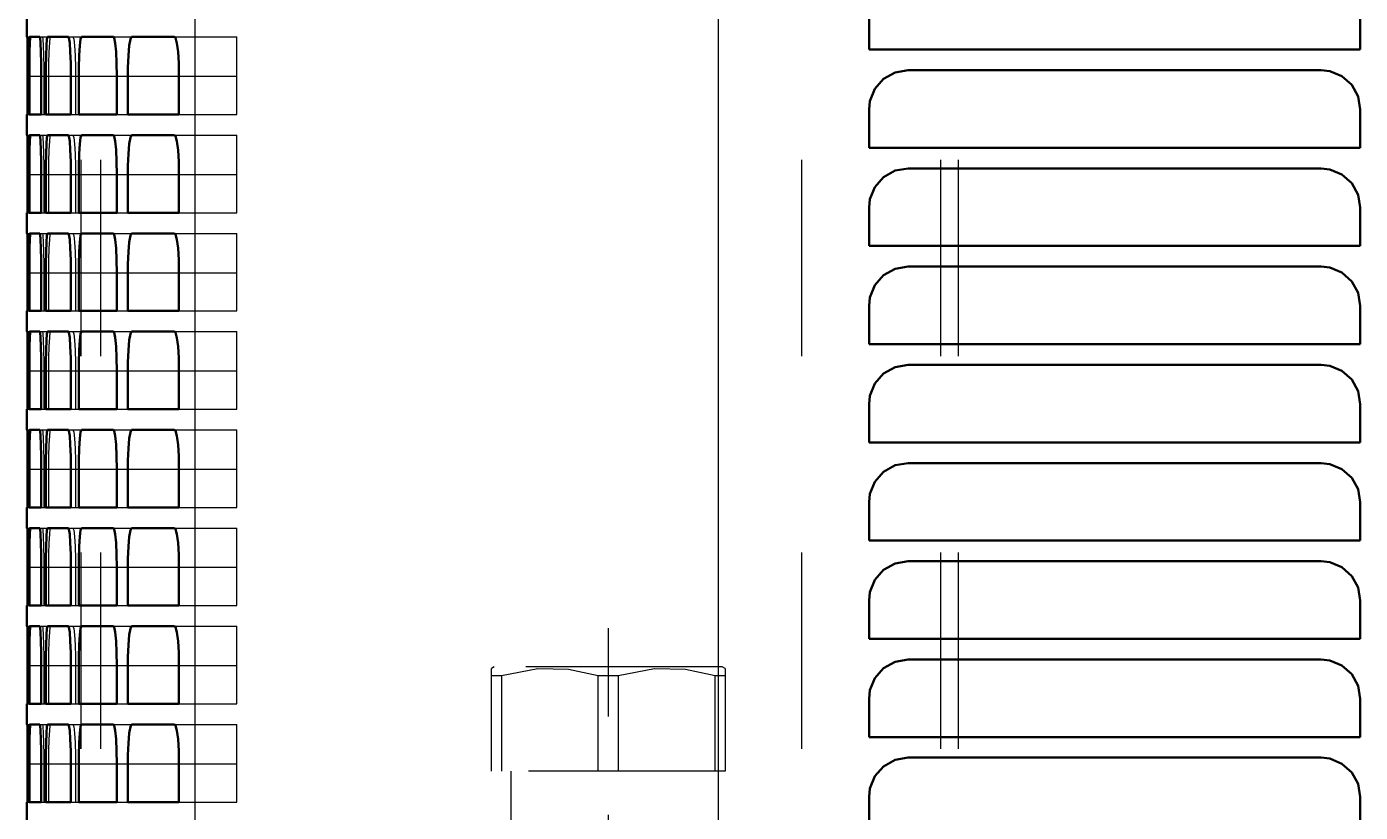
# Model space of a CAD drawing. Header units: inches. Extents: x -0.3 to 35.5, y 0 to 36.6.
# Drawn here: x -0.27 to 6.52, y 5.3 to 9.3 of the extents above; entities that cross this region are included whole.
import ezdxf

# ---------------------------------------------------------------- set-up
doc = ezdxf.new("R2010")
doc.units = ezdxf.units.IN
doc.header["$MEASUREMENT"] = 0
doc.linetypes.add('Center', pattern=[1.5, 0.45, -0.5, 0.05, -0.5])
doc.linetypes.add('Dashed', pattern=[2, 1, -1])
for name, color, linetype, lineweight in [('AM_0', 7, 'Continuous', 50), ('AM_4', 3, 'Continuous', 25), ('AM_7', 7, 'Center', 25), ('AM_9', 6, 'Dashed', 25)]:
    doc.layers.add(name, color=color, linetype=linetype, lineweight=lineweight)

msp = doc.modelspace()

# ---------------------------------------------------------------- linework, layer by layer
at = {"layer": 'AM_0'}
for p, q in [((4.016, 9.381), (4.016, 9.186)), ((6.516, 9.186), (6.516, 9.381)), ((-0.27, 9.355), (-0.27, 9.25)), ((-0.2669, 9.25), (-0.27, 9.25)), ((-0.2032, 9.25), (-0.255, 9.25)), ((-0.0573, 9.25), (-0.1644, 9.25)), ((0.171, 9.25), (0.0085, 9.25)), ((0.4823, 9.25), (0.2639, 9.25)), ((4.016, 9.186), (6.516, 9.186)), ((-0.2652, 8.855), (-0.2652, 9.05)), ((-0.258, 9.05), (-0.258, 8.855)), ((-0.1963, 8.855), (-0.1963, 9.05)), ((-0.1727, 9.05), (-0.1727, 8.855)), ((-0.0452, 8.855), (-0.0452, 9.05)), ((-0.0051, 9.05), (-0.0051, 8.855)), ((0.1884, 8.855), (0.1884, 9.05)), ((0.2451, 9.05), (0.2451, 8.855)), ((0.505, 8.855), (0.505, 9.05)), ((6.316, 9.081), (4.216, 9.081)), ((-0.27, 8.855), (-0.2652, 8.855)), ((-0.27, 8.855), (-0.27, 8.75)), ((-0.258, 8.855), (-0.1963, 8.855)), ((-0.1727, 8.855), (-0.0452, 8.855)), ((-0.0051, 8.855), (0.1884, 8.855)), ((0.2451, 8.855), (0.505, 8.855)), ((4.016, 8.881), (4.016, 8.686)), ((6.516, 8.686), (6.516, 8.881)), ((-0.2669, 8.75), (-0.27, 8.75)), ((-0.2032, 8.75), (-0.255, 8.75)), ((-0.0573, 8.75), (-0.1644, 8.75)), ((0.171, 8.75), (0.0085, 8.75)), ((0.4823, 8.75), (0.2639, 8.75)), ((4.016, 8.686), (6.516, 8.686)), ((6.316, 8.581), (4.216, 8.581)), ((-0.2652, 8.355), (-0.2652, 8.55)), ((-0.258, 8.55), (-0.258, 8.355)), ((-0.1963, 8.355), (-0.1963, 8.55)), ((-0.1727, 8.55), (-0.1727, 8.355)), ((-0.0452, 8.355), (-0.0452, 8.55)), ((-0.0051, 8.55), (-0.0051, 8.355)), ((0.1884, 8.355), (0.1884, 8.55)), ((0.2451, 8.55), (0.2451, 8.355)), ((0.505, 8.355), (0.505, 8.55)), ((-0.27, 8.355), (-0.2652, 8.355)), ((-0.27, 8.355), (-0.27, 8.25)), ((-0.258, 8.355), (-0.1963, 8.355)), ((-0.1727, 8.355), (-0.0452, 8.355)), ((-0.0051, 8.355), (0.1884, 8.355)), ((0.2451, 8.355), (0.505, 8.355)), ((4.016, 8.381), (4.016, 8.186)), ((6.516, 8.186), (6.516, 8.381)), ((-0.2669, 8.25), (-0.27, 8.25)), ((-0.2032, 8.25), (-0.255, 8.25)), ((-0.0573, 8.25), (-0.1644, 8.25)), ((0.171, 8.25), (0.0085, 8.25)), ((0.4823, 8.25), (0.2639, 8.25)), ((4.016, 8.186), (6.516, 8.186)), ((6.316, 8.081), (4.216, 8.081)), ((-0.2652, 7.855), (-0.2652, 8.05)), ((-0.258, 8.05), (-0.258, 7.855)), ((-0.1963, 7.855), (-0.1963, 8.05)), ((-0.1727, 8.05), (-0.1727, 7.855)), ((-0.0452, 7.855), (-0.0452, 8.05)), ((-0.0051, 8.05), (-0.0051, 7.855)), ((0.1884, 7.855), (0.1884, 8.05)), ((0.2451, 8.05), (0.2451, 7.855)), ((0.505, 7.855), (0.505, 8.05)), ((4.016, 7.881), (4.016, 7.686)), ((6.516, 7.686), (6.516, 7.881)), ((-0.27, 7.855), (-0.2652, 7.855)), ((-0.27, 7.855), (-0.27, 7.75)), ((-0.258, 7.855), (-0.1963, 7.855)), ((-0.1727, 7.855), (-0.0452, 7.855)), ((-0.0051, 7.855), (0.1884, 7.855)), ((0.2451, 7.855), (0.505, 7.855)), ((-0.2669, 7.75), (-0.27, 7.75)), ((-0.2032, 7.75), (-0.255, 7.75)), ((-0.0573, 7.75), (-0.1644, 7.75)), ((0.171, 7.75), (0.0085, 7.75)), ((0.4823, 7.75), (0.2639, 7.75)), ((4.016, 7.686), (6.516, 7.686)), ((-0.2652, 7.355), (-0.2652, 7.55)), ((-0.258, 7.55), (-0.258, 7.355)), ((-0.1963, 7.355), (-0.1963, 7.55)), ((-0.1727, 7.55), (-0.1727, 7.355)), ((-0.0452, 7.355), (-0.0452, 7.55)), ((-0.0051, 7.55), (-0.0051, 7.355)), ((0.1884, 7.355), (0.1884, 7.55)), ((0.2451, 7.55), (0.2451, 7.355)), ((0.505, 7.355), (0.505, 7.55)), ((6.316, 7.581), (4.216, 7.581)), ((-0.27, 7.355), (-0.2652, 7.355)), ((-0.27, 7.355), (-0.27, 7.25)), ((-0.258, 7.355), (-0.1963, 7.355)), ((-0.1727, 7.355), (-0.0452, 7.355)), ((-0.0051, 7.355), (0.1884, 7.355)), ((0.2451, 7.355), (0.505, 7.355)), ((4.016, 7.381), (4.016, 7.186)), ((6.516, 7.186), (6.516, 7.381)), ((-0.2669, 7.25), (-0.27, 7.25)), ((-0.2032, 7.25), (-0.255, 7.25)), ((-0.0573, 7.25), (-0.1644, 7.25)), ((0.171, 7.25), (0.0085, 7.25)), ((0.4823, 7.25), (0.2639, 7.25)), ((4.016, 7.186), (6.516, 7.186)), ((6.316, 7.081), (4.216, 7.081)), ((-0.2652, 6.855), (-0.2652, 7.05)), ((-0.258, 7.05), (-0.258, 6.855)), ((-0.1963, 6.855), (-0.1963, 7.05)), ((-0.1727, 7.05), (-0.1727, 6.855)), ((-0.0452, 6.855), (-0.0452, 7.05)), ((-0.0051, 7.05), (-0.0051, 6.855)), ((0.1884, 6.855), (0.1884, 7.05)), ((0.2451, 7.05), (0.2451, 6.855)), ((0.505, 6.855), (0.505, 7.05)), ((-0.27, 6.855), (-0.2652, 6.855)), ((-0.27, 6.855), (-0.27, 6.75)), ((-0.258, 6.855), (-0.1963, 6.855)), ((-0.1727, 6.855), (-0.0452, 6.855)), ((-0.0051, 6.855), (0.1884, 6.855)), ((0.2451, 6.855), (0.505, 6.855)), ((4.016, 6.881), (4.016, 6.686)), ((6.516, 6.686), (6.516, 6.881)), ((-0.2669, 6.75), (-0.27, 6.75)), ((-0.2032, 6.75), (-0.255, 6.75)), ((-0.0573, 6.75), (-0.1644, 6.75)), ((0.171, 6.75), (0.0085, 6.75)), ((0.4823, 6.75), (0.2639, 6.75)), ((4.016, 6.686), (6.516, 6.686)), ((-0.2652, 6.355), (-0.2652, 6.55)), ((-0.258, 6.55), (-0.258, 6.355)), ((-0.1963, 6.355), (-0.1963, 6.55)), ((-0.1727, 6.55), (-0.1727, 6.355)), ((-0.0452, 6.355), (-0.0452, 6.55)), ((-0.0051, 6.55), (-0.0051, 6.355)), ((0.1884, 6.355), (0.1884, 6.55)), ((0.2451, 6.55), (0.2451, 6.355)), ((0.505, 6.355), (0.505, 6.55)), ((6.316, 6.581), (4.216, 6.581)), ((4.016, 6.381), (4.016, 6.186)), ((6.516, 6.186), (6.516, 6.381)), ((-0.27, 6.355), (-0.2652, 6.355)), ((-0.27, 6.355), (-0.27, 6.25)), ((-0.258, 6.355), (-0.1963, 6.355)), ((-0.1727, 6.355), (-0.0452, 6.355)), ((-0.0051, 6.355), (0.1884, 6.355)), ((0.2451, 6.355), (0.505, 6.355)), ((-0.2669, 6.25), (-0.27, 6.25)), ((-0.2032, 6.25), (-0.255, 6.25)), ((-0.0573, 6.25), (-0.1644, 6.25)), ((0.171, 6.25), (0.0085, 6.25)), ((0.4823, 6.25), (0.2639, 6.25)), ((4.016, 6.186), (6.516, 6.186)), ((-0.2652, 5.855), (-0.2652, 6.05)), ((-0.258, 6.05), (-0.258, 5.855)), ((-0.1963, 5.855), (-0.1963, 6.05)), ((-0.1727, 6.05), (-0.1727, 5.855)), ((-0.0452, 5.855), (-0.0452, 6.05)), ((-0.0051, 6.05), (-0.0051, 5.855)), ((0.1884, 5.855), (0.1884, 6.05)), ((0.2451, 6.05), (0.2451, 5.855)), ((0.505, 5.855), (0.505, 6.05)), ((6.316, 6.081), (4.216, 6.081)), ((-0.27, 5.855), (-0.2652, 5.855)), ((-0.27, 5.855), (-0.27, 5.75)), ((-0.258, 5.855), (-0.1963, 5.855)), ((-0.1727, 5.855), (-0.0452, 5.855)), ((-0.0051, 5.855), (0.1884, 5.855)), ((0.2451, 5.855), (0.505, 5.855)), ((4.016, 5.881), (4.016, 5.686)), ((6.516, 5.686), (6.516, 5.881)), ((-0.2669, 5.75), (-0.27, 5.75)), ((-0.2032, 5.75), (-0.255, 5.75)), ((-0.0573, 5.75), (-0.1644, 5.75)), ((0.171, 5.75), (0.0085, 5.75)), ((0.4823, 5.75), (0.2639, 5.75)), ((4.016, 5.686), (6.516, 5.686)), ((6.316, 5.581), (4.216, 5.581)), ((-0.2652, 5.355), (-0.2652, 5.55)), ((-0.258, 5.55), (-0.258, 5.355)), ((-0.1963, 5.355), (-0.1963, 5.55)), ((-0.1727, 5.55), (-0.1727, 5.355)), ((-0.0452, 5.355), (-0.0452, 5.55)), ((-0.0051, 5.55), (-0.0051, 5.355)), ((0.1884, 5.355), (0.1884, 5.55)), ((0.2451, 5.55), (0.2451, 5.355)), ((0.505, 5.355), (0.505, 5.55)), ((4.016, 5.381), (4.016, 5.186)), ((6.516, 5.186), (6.516, 5.381)), ((-0.27, 5.355), (-0.2652, 5.355)), ((-0.27, 5.355), (-0.27, 5.25)), ((-0.258, 5.355), (-0.1963, 5.355)), ((-0.1727, 5.355), (-0.0452, 5.355)), ((-0.0051, 5.355), (0.1884, 5.355)), ((0.2451, 5.355), (0.505, 5.355))]:
    msp.add_line(p, q, dxfattribs=at)
for points in [[(-0.2652, 9.05), (-0.2653, 9.1162), (-0.2656, 9.1749), (-0.266, 9.2196), (-0.2665, 9.2451), (-0.2669, 9.25)], [(-0.255, 9.25), (-0.256, 9.2387), (-0.2569, 9.2062), (-0.2576, 9.156), (-0.258, 9.0939), (-0.258, 9.05)], [(-0.1963, 9.05), (-0.1967, 9.1162), (-0.1978, 9.1749), (-0.1996, 9.2195), (-0.2017, 9.2451), (-0.2032, 9.25)], [(-0.1644, 9.25), (-0.1672, 9.2387), (-0.1696, 9.2061), (-0.1714, 9.1559), (-0.1725, 9.0937), (-0.1727, 9.05)], [(-0.0452, 9.05), (-0.0459, 9.1161), (-0.0479, 9.1748), (-0.0509, 9.2194), (-0.0547, 9.245), (-0.0573, 9.25)], [(0.0085, 9.25), (0.0039, 9.2387), (0, 9.206), (-0.003, 9.1557), (-0.0047, 9.0935), (-0.0051, 9.05)], [(0.1884, 9.05), (0.1875, 9.116), (0.1846, 9.1746), (0.1803, 9.2192), (0.1749, 9.245), (0.171, 9.25)], [(0.2639, 9.25), (0.2576, 9.2386), (0.2521, 9.2058), (0.2479, 9.1553), (0.2455, 9.0931), (0.2451, 9.05)], [(0.505, 9.05), (0.5038, 9.1159), (0.5001, 9.1743), (0.4944, 9.219), (0.4874, 9.2448), (0.4823, 9.25)], [(4.216, 9.081), (4.1495, 9.0696), (4.0905, 9.0367), (4.0458, 8.986), (4.0206, 8.9237), (4.016, 8.881)], [(6.516, 8.881), (6.5048, 8.947), (6.4725, 9.0055), (6.4227, 9.0502), (6.3607, 9.0759), (6.316, 9.081)], [(-0.2652, 8.55), (-0.2653, 8.6162), (-0.2656, 8.6749), (-0.266, 8.7196), (-0.2665, 8.7451), (-0.2669, 8.75)], [(-0.255, 8.75), (-0.256, 8.7387), (-0.2569, 8.7062), (-0.2576, 8.656), (-0.258, 8.5939), (-0.258, 8.55)], [(-0.1963, 8.55), (-0.1967, 8.6162), (-0.1978, 8.6749), (-0.1996, 8.7195), (-0.2017, 8.7451), (-0.2032, 8.75)], [(-0.1644, 8.75), (-0.1672, 8.7387), (-0.1696, 8.7061), (-0.1714, 8.6559), (-0.1725, 8.5937), (-0.1727, 8.55)], [(-0.0452, 8.55), (-0.0459, 8.6161), (-0.0479, 8.6748), (-0.0509, 8.7194), (-0.0547, 8.745), (-0.0573, 8.75)], [(0.0085, 8.75), (0.0039, 8.7387), (0, 8.706), (-0.003, 8.6557), (-0.0047, 8.5935), (-0.0051, 8.55)], [(0.1884, 8.55), (0.1875, 8.616), (0.1846, 8.6746), (0.1803, 8.7192), (0.1749, 8.745), (0.171, 8.75)], [(0.2639, 8.75), (0.2576, 8.7386), (0.2521, 8.7058), (0.2479, 8.6553), (0.2455, 8.5931), (0.2451, 8.55)], [(0.505, 8.55), (0.5038, 8.6159), (0.5001, 8.6743), (0.4944, 8.719), (0.4874, 8.7448), (0.4823, 8.75)], [(4.216, 8.581), (4.1495, 8.5696), (4.0905, 8.5367), (4.0458, 8.486), (4.0206, 8.4237), (4.016, 8.381)], [(6.516, 8.381), (6.5048, 8.447), (6.4725, 8.5055), (6.4227, 8.5502), (6.3607, 8.5759), (6.316, 8.581)], [(-0.2652, 8.05), (-0.2653, 8.1162), (-0.2656, 8.1749), (-0.266, 8.2196), (-0.2665, 8.2451), (-0.2669, 8.25)], [(-0.255, 8.25), (-0.256, 8.2387), (-0.2569, 8.2062), (-0.2576, 8.156), (-0.258, 8.0939), (-0.258, 8.05)], [(-0.1963, 8.05), (-0.1967, 8.1162), (-0.1978, 8.1749), (-0.1996, 8.2195), (-0.2017, 8.2451), (-0.2032, 8.25)], [(-0.1644, 8.25), (-0.1672, 8.2387), (-0.1696, 8.2061), (-0.1714, 8.1559), (-0.1725, 8.0937), (-0.1727, 8.05)], [(-0.0452, 8.05), (-0.0459, 8.1161), (-0.0479, 8.1748), (-0.0509, 8.2194), (-0.0547, 8.245), (-0.0573, 8.25)], [(0.0085, 8.25), (0.0039, 8.2387), (0, 8.206), (-0.003, 8.1557), (-0.0047, 8.0935), (-0.0051, 8.05)], [(0.1884, 8.05), (0.1875, 8.116), (0.1846, 8.1746), (0.1803, 8.2192), (0.1749, 8.245), (0.171, 8.25)], [(0.2639, 8.25), (0.2576, 8.2386), (0.2521, 8.2058), (0.2479, 8.1553), (0.2455, 8.0931), (0.2451, 8.05)], [(0.505, 8.05), (0.5038, 8.1159), (0.5001, 8.1743), (0.4944, 8.219), (0.4874, 8.2448), (0.4823, 8.25)], [(4.216, 8.081), (4.1495, 8.0696), (4.0905, 8.0367), (4.0458, 7.986), (4.0206, 7.9237), (4.016, 7.881)], [(6.516, 7.881), (6.5048, 7.947), (6.4725, 8.0055), (6.4227, 8.0502), (6.3607, 8.0759), (6.316, 8.081)], [(-0.2652, 7.55), (-0.2653, 7.6162), (-0.2656, 7.6749), (-0.266, 7.7196), (-0.2665, 7.7451), (-0.2669, 7.75)], [(-0.255, 7.75), (-0.256, 7.7387), (-0.2569, 7.7062), (-0.2576, 7.656), (-0.258, 7.5939), (-0.258, 7.55)], [(-0.1963, 7.55), (-0.1967, 7.6162), (-0.1978, 7.6749), (-0.1996, 7.7195), (-0.2017, 7.7451), (-0.2032, 7.75)], [(-0.1644, 7.75), (-0.1672, 7.7387), (-0.1696, 7.7061), (-0.1714, 7.6559), (-0.1725, 7.5937), (-0.1727, 7.55)], [(-0.0452, 7.55), (-0.0459, 7.6161), (-0.0479, 7.6748), (-0.0509, 7.7194), (-0.0547, 7.745), (-0.0573, 7.75)], [(0.0085, 7.75), (0.0039, 7.7387), (0, 7.706), (-0.003, 7.6557), (-0.0047, 7.5935), (-0.0051, 7.55)], [(0.1884, 7.55), (0.1875, 7.616), (0.1846, 7.6746), (0.1803, 7.7192), (0.1749, 7.745), (0.171, 7.75)], [(0.2639, 7.75), (0.2576, 7.7386), (0.2521, 7.7058), (0.2479, 7.6553), (0.2455, 7.5931), (0.2451, 7.55)], [(0.505, 7.55), (0.5038, 7.6159), (0.5001, 7.6743), (0.4944, 7.719), (0.4874, 7.7448), (0.4823, 7.75)], [(4.216, 7.581), (4.1495, 7.5696), (4.0905, 7.5367), (4.0458, 7.486), (4.0206, 7.4237), (4.016, 7.381)], [(6.516, 7.381), (6.5048, 7.447), (6.4725, 7.5055), (6.4227, 7.5502), (6.3607, 7.5759), (6.316, 7.581)], [(-0.2652, 7.05), (-0.2653, 7.1162), (-0.2656, 7.1749), (-0.266, 7.2196), (-0.2665, 7.2451), (-0.2669, 7.25)], [(-0.255, 7.25), (-0.256, 7.2387), (-0.2569, 7.2062), (-0.2576, 7.156), (-0.258, 7.0939), (-0.258, 7.05)], [(-0.1963, 7.05), (-0.1967, 7.1162), (-0.1978, 7.1749), (-0.1996, 7.2195), (-0.2017, 7.2451), (-0.2032, 7.25)], [(-0.1644, 7.25), (-0.1672, 7.2387), (-0.1696, 7.2061), (-0.1714, 7.1559), (-0.1725, 7.0937), (-0.1727, 7.05)], [(-0.0452, 7.05), (-0.0459, 7.1161), (-0.0479, 7.1748), (-0.0509, 7.2194), (-0.0547, 7.245), (-0.0573, 7.25)], [(0.0085, 7.25), (0.0039, 7.2387), (0, 7.206), (-0.003, 7.1557), (-0.0047, 7.0935), (-0.0051, 7.05)], [(0.1884, 7.05), (0.1875, 7.116), (0.1846, 7.1746), (0.1803, 7.2192), (0.1749, 7.245), (0.171, 7.25)], [(0.2639, 7.25), (0.2576, 7.2386), (0.2521, 7.2058), (0.2479, 7.1553), (0.2455, 7.0931), (0.2451, 7.05)], [(0.505, 7.05), (0.5038, 7.1159), (0.5001, 7.1743), (0.4944, 7.219), (0.4874, 7.2448), (0.4823, 7.25)], [(4.216, 7.081), (4.1495, 7.0696), (4.0905, 7.0367), (4.0458, 6.986), (4.0206, 6.9237), (4.016, 6.881)], [(6.516, 6.881), (6.5048, 6.947), (6.4725, 7.0055), (6.4227, 7.0502), (6.3607, 7.0759), (6.316, 7.081)], [(-0.2652, 6.55), (-0.2653, 6.6162), (-0.2656, 6.6749), (-0.266, 6.7196), (-0.2665, 6.7451), (-0.2669, 6.75)], [(-0.255, 6.75), (-0.256, 6.7387), (-0.2569, 6.7062), (-0.2576, 6.656), (-0.258, 6.5939), (-0.258, 6.55)], [(-0.1963, 6.55), (-0.1967, 6.6162), (-0.1978, 6.6749), (-0.1996, 6.7195), (-0.2017, 6.7451), (-0.2032, 6.75)], [(-0.1644, 6.75), (-0.1672, 6.7387), (-0.1696, 6.7061), (-0.1714, 6.6559), (-0.1725, 6.5937), (-0.1727, 6.55)], [(-0.0452, 6.55), (-0.0459, 6.6161), (-0.0479, 6.6748), (-0.0509, 6.7194), (-0.0547, 6.745), (-0.0573, 6.75)], [(0.0085, 6.75), (0.0039, 6.7387), (0, 6.706), (-0.003, 6.6557), (-0.0047, 6.5935), (-0.0051, 6.55)], [(0.1884, 6.55), (0.1875, 6.616), (0.1846, 6.6746), (0.1803, 6.7192), (0.1749, 6.745), (0.171, 6.75)], [(0.2639, 6.75), (0.2576, 6.7386), (0.2521, 6.7058), (0.2479, 6.6553), (0.2455, 6.5931), (0.2451, 6.55)], [(0.505, 6.55), (0.5038, 6.6159), (0.5001, 6.6743), (0.4944, 6.719), (0.4874, 6.7448), (0.4823, 6.75)], [(4.216, 6.581), (4.1495, 6.5696), (4.0905, 6.5367), (4.0458, 6.486), (4.0206, 6.4237), (4.016, 6.381)], [(6.516, 6.381), (6.5048, 6.447), (6.4725, 6.5055), (6.4227, 6.5502), (6.3607, 6.5759), (6.316, 6.581)], [(-0.2652, 6.05), (-0.2653, 6.1162), (-0.2656, 6.1749), (-0.266, 6.2196), (-0.2665, 6.2451), (-0.2669, 6.25)], [(-0.255, 6.25), (-0.256, 6.2387), (-0.2569, 6.2062), (-0.2576, 6.156), (-0.258, 6.0939), (-0.258, 6.05)], [(-0.1963, 6.05), (-0.1967, 6.1162), (-0.1978, 6.1749), (-0.1996, 6.2195), (-0.2017, 6.2451), (-0.2032, 6.25)], [(-0.1644, 6.25), (-0.1672, 6.2387), (-0.1696, 6.2061), (-0.1714, 6.1559), (-0.1725, 6.0937), (-0.1727, 6.05)], [(-0.0452, 6.05), (-0.0459, 6.1161), (-0.0479, 6.1748), (-0.0509, 6.2194), (-0.0547, 6.245), (-0.0573, 6.25)], [(0.0085, 6.25), (0.0039, 6.2387), (0, 6.206), (-0.003, 6.1557), (-0.0047, 6.0935), (-0.0051, 6.05)], [(0.1884, 6.05), (0.1875, 6.116), (0.1846, 6.1746), (0.1803, 6.2192), (0.1749, 6.245), (0.171, 6.25)], [(0.2639, 6.25), (0.2576, 6.2386), (0.2521, 6.2058), (0.2479, 6.1553), (0.2455, 6.0931), (0.2451, 6.05)], [(0.505, 6.05), (0.5038, 6.1159), (0.5001, 6.1743), (0.4944, 6.219), (0.4874, 6.2448), (0.4823, 6.25)], [(4.216, 6.081), (4.1495, 6.0696), (4.0905, 6.0367), (4.0458, 5.986), (4.0206, 5.9237), (4.016, 5.881)], [(6.516, 5.881), (6.5048, 5.947), (6.4725, 6.0055), (6.4227, 6.0502), (6.3607, 6.0759), (6.316, 6.081)], [(-0.2652, 5.55), (-0.2653, 5.6162), (-0.2656, 5.6749), (-0.266, 5.7196), (-0.2665, 5.7451), (-0.2669, 5.75)], [(-0.255, 5.75), (-0.256, 5.7387), (-0.2569, 5.7062), (-0.2576, 5.656), (-0.258, 5.5939), (-0.258, 5.55)], [(-0.1963, 5.55), (-0.1967, 5.6162), (-0.1978, 5.6749), (-0.1996, 5.7195), (-0.2017, 5.7451), (-0.2032, 5.75)], [(-0.1644, 5.75), (-0.1672, 5.7387), (-0.1696, 5.7061), (-0.1714, 5.6559), (-0.1725, 5.5937), (-0.1727, 5.55)], [(-0.0452, 5.55), (-0.0459, 5.6161), (-0.0479, 5.6748), (-0.0509, 5.7194), (-0.0547, 5.745), (-0.0573, 5.75)], [(0.0085, 5.75), (0.0039, 5.7387), (0, 5.706), (-0.003, 5.6557), (-0.0047, 5.5935), (-0.0051, 5.55)], [(0.1884, 5.55), (0.1875, 5.616), (0.1846, 5.6746), (0.1803, 5.7192), (0.1749, 5.745), (0.171, 5.75)], [(0.2639, 5.75), (0.2576, 5.7386), (0.2521, 5.7058), (0.2479, 5.6553), (0.2455, 5.5931), (0.2451, 5.55)], [(0.505, 5.55), (0.5038, 5.6159), (0.5001, 5.6743), (0.4944, 5.719), (0.4874, 5.7448), (0.4823, 5.75)], [(4.216, 5.581), (4.1495, 5.5696), (4.0905, 5.5367), (4.0458, 5.486), (4.0206, 5.4237), (4.016, 5.381)], [(6.516, 5.381), (6.5048, 5.447), (6.4725, 5.5055), (6.4227, 5.5502), (6.3607, 5.5759), (6.316, 5.581)]]:
    msp.add_lwpolyline(points, dxfattribs=at)
at = {"layer": 'AM_4'}
for p, q in [((0.5858, 35.9), (0.5858, 1.625)), ((3.2489, 35.9), (3.2489, 1.625)), ((-0.258, 9.05), (-0.1963, 9.05)), ((-0.1727, 9.05), (-0.0452, 9.05)), ((-0.0051, 9.05), (0.1884, 9.05)), ((0.2451, 9.05), (0.505, 9.05)), ((-0.258, 8.55), (-0.1963, 8.55)), ((-0.1727, 8.55), (-0.0452, 8.55)), ((-0.0051, 8.55), (0.1884, 8.55)), ((0.2451, 8.55), (0.505, 8.55)), ((-0.258, 8.05), (-0.1963, 8.05)), ((-0.1727, 8.05), (-0.0452, 8.05)), ((-0.0051, 8.05), (0.1884, 8.05)), ((0.2451, 8.05), (0.505, 8.05)), ((-0.258, 7.55), (-0.1963, 7.55)), ((-0.1727, 7.55), (-0.0452, 7.55)), ((-0.0051, 7.55), (0.1884, 7.55)), ((0.2451, 7.55), (0.505, 7.55)), ((-0.258, 7.05), (-0.1963, 7.05)), ((-0.1727, 7.05), (-0.0452, 7.05)), ((-0.0051, 7.05), (0.1884, 7.05)), ((0.2451, 7.05), (0.505, 7.05)), ((-0.258, 6.55), (-0.1963, 6.55)), ((-0.1727, 6.55), (-0.0452, 6.55)), ((-0.0051, 6.55), (0.1884, 6.55)), ((0.2451, 6.55), (0.505, 6.55)), ((-0.258, 6.05), (-0.1963, 6.05)), ((-0.1727, 6.05), (-0.0452, 6.05)), ((-0.0051, 6.05), (0.1884, 6.05)), ((0.2451, 6.05), (0.505, 6.05)), ((-0.258, 5.55), (-0.1963, 5.55)), ((-0.1727, 5.55), (-0.0452, 5.55)), ((-0.0051, 5.55), (0.1884, 5.55)), ((0.2451, 5.55), (0.505, 5.55))]:
    msp.add_line(p, q, dxfattribs=at)
at = {"layer": 'AM_7'}
msp.add_line((2.689, 6.2396), (2.689, 1.9144), dxfattribs=at)
at = {"layer": 'AM_9'}
for p, q in [((0.0063, 14.625), (0.0063, 2.375)), ((0.106, 14.625), (0.106, 2.375)), ((3.6729, 14.625), (3.6729, 2.375)), ((4.38, 14.625), (4.38, 2.375)), ((4.4691, 14.625), (4.4691, 2.375)), ((-0.2669, 9.25), (-0.255, 9.25)), ((-0.2032, 9.25), (-0.1644, 9.25)), ((-0.0573, 9.25), (0.0085, 9.25)), ((0.171, 9.25), (0.2639, 9.25)), ((0.4823, 9.25), (0.8, 9.25)), ((0.8, 8.855), (0.8, 9.25)), ((-0.2652, 9.05), (-0.258, 9.05)), ((-0.2613, 9.05), (-0.2613, 8.855)), ((-0.2522, 8.855), (-0.2522, 9.05)), ((-0.1963, 9.05), (-0.1727, 9.05)), ((-0.1826, 9.05), (-0.1826, 8.855)), ((-0.157, 8.855), (-0.157, 9.05)), ((-0.0452, 9.05), (-0.0051, 9.05)), ((-0.0217, 9.05), (-0.0217, 8.855)), ((0.1884, 9.05), (0.2451, 9.05)), ((0.505, 9.05), (0.8, 9.05)), ((-0.2652, 8.855), (-0.258, 8.855)), ((-0.1963, 8.855), (-0.1727, 8.855)), ((-0.0452, 8.855), (-0.0051, 8.855)), ((0.1884, 8.855), (0.2451, 8.855)), ((0.505, 8.855), (0.8, 8.855)), ((-0.2669, 8.75), (-0.255, 8.75)), ((-0.2032, 8.75), (-0.1644, 8.75)), ((-0.0573, 8.75), (0.0085, 8.75)), ((0.171, 8.75), (0.2639, 8.75)), ((0.4823, 8.75), (0.8, 8.75)), ((0.8, 8.355), (0.8, 8.75)), ((-0.2652, 8.55), (-0.258, 8.55)), ((-0.2613, 8.55), (-0.2613, 8.355)), ((-0.2522, 8.355), (-0.2522, 8.55)), ((-0.1963, 8.55), (-0.1727, 8.55)), ((-0.1826, 8.55), (-0.1826, 8.355)), ((-0.157, 8.355), (-0.157, 8.55)), ((-0.0452, 8.55), (-0.0051, 8.55)), ((-0.0217, 8.55), (-0.0217, 8.355)), ((0.1884, 8.55), (0.2451, 8.55)), ((0.505, 8.55), (0.8, 8.55)), ((-0.2652, 8.355), (-0.258, 8.355)), ((-0.1963, 8.355), (-0.1727, 8.355)), ((-0.0452, 8.355), (-0.0051, 8.355)), ((0.1884, 8.355), (0.2451, 8.355)), ((0.505, 8.355), (0.8, 8.355)), ((-0.2669, 8.25), (-0.255, 8.25)), ((-0.2032, 8.25), (-0.1644, 8.25)), ((-0.0573, 8.25), (0.0085, 8.25)), ((0.171, 8.25), (0.2639, 8.25)), ((0.4823, 8.25), (0.8, 8.25)), ((0.8, 7.855), (0.8, 8.25)), ((-0.2652, 8.05), (-0.258, 8.05)), ((-0.2613, 8.05), (-0.2613, 7.855)), ((-0.2522, 7.855), (-0.2522, 8.05)), ((-0.1963, 8.05), (-0.1727, 8.05)), ((-0.1826, 8.05), (-0.1826, 7.855)), ((-0.157, 7.855), (-0.157, 8.05)), ((-0.0452, 8.05), (-0.0051, 8.05)), ((-0.0217, 8.05), (-0.0217, 7.855)), ((0.1884, 8.05), (0.2451, 8.05)), ((0.505, 8.05), (0.8, 8.05)), ((-0.2652, 7.855), (-0.258, 7.855)), ((-0.1963, 7.855), (-0.1727, 7.855)), ((-0.0452, 7.855), (-0.0051, 7.855)), ((0.1884, 7.855), (0.2451, 7.855)), ((0.505, 7.855), (0.8, 7.855)), ((-0.2669, 7.75), (-0.255, 7.75)), ((-0.2032, 7.75), (-0.1644, 7.75)), ((-0.0573, 7.75), (0.0085, 7.75)), ((0.171, 7.75), (0.2639, 7.75)), ((0.4823, 7.75), (0.8, 7.75)), ((0.8, 7.355), (0.8, 7.75)), ((-0.2652, 7.55), (-0.258, 7.55)), ((-0.2613, 7.55), (-0.2613, 7.355)), ((-0.2522, 7.355), (-0.2522, 7.55)), ((-0.1963, 7.55), (-0.1727, 7.55)), ((-0.1826, 7.55), (-0.1826, 7.355)), ((-0.157, 7.355), (-0.157, 7.55)), ((-0.0452, 7.55), (-0.0051, 7.55)), ((-0.0217, 7.55), (-0.0217, 7.355)), ((0.1884, 7.55), (0.2451, 7.55)), ((0.505, 7.55), (0.8, 7.55)), ((-0.2652, 7.355), (-0.258, 7.355)), ((-0.1963, 7.355), (-0.1727, 7.355)), ((-0.0452, 7.355), (-0.0051, 7.355)), ((0.1884, 7.355), (0.2451, 7.355)), ((0.505, 7.355), (0.8, 7.355)), ((-0.2669, 7.25), (-0.255, 7.25)), ((-0.2032, 7.25), (-0.1644, 7.25)), ((-0.0573, 7.25), (0.0085, 7.25)), ((0.171, 7.25), (0.2639, 7.25)), ((0.4823, 7.25), (0.8, 7.25)), ((0.8, 6.855), (0.8, 7.25)), ((-0.2652, 7.05), (-0.258, 7.05)), ((-0.2613, 7.05), (-0.2613, 6.855)), ((-0.2522, 6.855), (-0.2522, 7.05)), ((-0.1963, 7.05), (-0.1727, 7.05)), ((-0.1826, 7.05), (-0.1826, 6.855)), ((-0.157, 6.855), (-0.157, 7.05)), ((-0.0452, 7.05), (-0.0051, 7.05)), ((-0.0217, 7.05), (-0.0217, 6.855)), ((0.1884, 7.05), (0.2451, 7.05)), ((0.505, 7.05), (0.8, 7.05)), ((-0.2652, 6.855), (-0.258, 6.855)), ((-0.1963, 6.855), (-0.1727, 6.855)), ((-0.0452, 6.855), (-0.0051, 6.855)), ((0.1884, 6.855), (0.2451, 6.855)), ((0.505, 6.855), (0.8, 6.855)), ((-0.2669, 6.75), (-0.255, 6.75)), ((-0.2032, 6.75), (-0.1644, 6.75)), ((-0.0573, 6.75), (0.0085, 6.75)), ((0.171, 6.75), (0.2639, 6.75)), ((0.4823, 6.75), (0.8, 6.75)), ((0.8, 6.355), (0.8, 6.75)), ((-0.2652, 6.55), (-0.258, 6.55)), ((-0.2613, 6.55), (-0.2613, 6.355)), ((-0.2522, 6.355), (-0.2522, 6.55)), ((-0.1963, 6.55), (-0.1727, 6.55)), ((-0.1826, 6.55), (-0.1826, 6.355)), ((-0.157, 6.355), (-0.157, 6.55)), ((-0.0452, 6.55), (-0.0051, 6.55)), ((-0.0217, 6.55), (-0.0217, 6.355)), ((0.1884, 6.55), (0.2451, 6.55)), ((0.505, 6.55), (0.8, 6.55)), ((-0.2652, 6.355), (-0.258, 6.355)), ((-0.1963, 6.355), (-0.1727, 6.355)), ((-0.0452, 6.355), (-0.0051, 6.355)), ((0.1884, 6.355), (0.2451, 6.355)), ((0.505, 6.355), (0.8, 6.355)), ((-0.2669, 6.25), (-0.255, 6.25)), ((-0.2032, 6.25), (-0.1644, 6.25)), ((-0.0573, 6.25), (0.0085, 6.25)), ((0.171, 6.25), (0.2639, 6.25)), ((0.4823, 6.25), (0.8, 6.25)), ((0.8, 5.855), (0.8, 6.25)), ((-0.2652, 6.05), (-0.258, 6.05)), ((-0.2613, 6.05), (-0.2613, 5.855)), ((-0.2522, 5.855), (-0.2522, 6.05)), ((-0.1963, 6.05), (-0.1727, 6.05)), ((-0.1826, 6.05), (-0.1826, 5.855)), ((-0.157, 5.855), (-0.157, 6.05)), ((-0.0452, 6.05), (-0.0051, 6.05)), ((-0.0217, 6.05), (-0.0217, 5.855)), ((0.1884, 6.05), (0.2451, 6.05)), ((0.505, 6.05), (0.8, 6.05)), ((2.1085, 6.043), (2.0945, 6.0349)), ((3.2695, 6.043), (2.1085, 6.043)), ((3.2835, 6.0349), (3.2695, 6.043)), ((2.0945, 5.512), (2.0945, 6.0349)), ((2.1455, 5.9977), (2.0945, 5.9977)), ((2.1455, 5.9977), (2.1455, 5.512)), ((2.74, 5.9977), (2.638, 5.9977)), ((2.638, 5.512), (2.638, 5.9977)), ((2.74, 5.9977), (2.74, 5.512)), ((3.2325, 5.512), (3.2325, 5.9977)), ((3.2835, 5.9977), (3.2325, 5.9977)), ((3.2835, 6.0349), (3.2835, 5.512)), ((-0.2652, 5.855), (-0.258, 5.855)), ((-0.1963, 5.855), (-0.1727, 5.855)), ((-0.0452, 5.855), (-0.0051, 5.855)), ((0.1884, 5.855), (0.2451, 5.855)), ((0.505, 5.855), (0.8, 5.855)), ((-0.2669, 5.75), (-0.255, 5.75)), ((-0.2032, 5.75), (-0.1644, 5.75)), ((-0.0573, 5.75), (0.0085, 5.75)), ((0.171, 5.75), (0.2639, 5.75)), ((0.4823, 5.75), (0.8, 5.75)), ((0.8, 5.355), (0.8, 5.75)), ((-0.2652, 5.55), (-0.258, 5.55)), ((-0.2613, 5.55), (-0.2613, 5.355)), ((-0.2522, 5.355), (-0.2522, 5.55)), ((-0.1963, 5.55), (-0.1727, 5.55)), ((-0.1826, 5.55), (-0.1826, 5.355)), ((-0.157, 5.355), (-0.157, 5.55)), ((-0.0452, 5.55), (-0.0051, 5.55)), ((-0.0217, 5.55), (-0.0217, 5.355)), ((0.1884, 5.55), (0.2451, 5.55)), ((0.505, 5.55), (0.8, 5.55)), ((3.2835, 5.512), (2.0945, 5.512)), ((2.193, 5.512), (2.193, 4.596)), ((3.185, 3.616), (3.185, 5.512)), ((-0.2652, 5.355), (-0.258, 5.355)), ((-0.1963, 5.355), (-0.1727, 5.355)), ((-0.0452, 5.355), (-0.0051, 5.355)), ((0.1884, 5.355), (0.2451, 5.355)), ((0.505, 5.355), (0.8, 5.355))]:
    msp.add_line(p, q, dxfattribs=at)
for points in [[(-0.2636, 9.25), (-0.2629, 9.2387), (-0.2622, 9.2062), (-0.2617, 9.156), (-0.2614, 9.0939), (-0.2613, 9.05)], [(-0.2522, 9.05), (-0.252, 9.1162), (-0.2514, 9.1749), (-0.2505, 9.2196), (-0.2494, 9.2451), (-0.2485, 9.25)], [(-0.1901, 9.25), (-0.1877, 9.2387), (-0.1855, 9.2061), (-0.1838, 9.1559), (-0.1828, 9.0938), (-0.1826, 9.05)], [(-0.157, 9.05), (-0.1565, 9.1162), (-0.1551, 9.1748), (-0.1529, 9.2195), (-0.1501, 9.2451), (-0.1481, 9.25)], [(-0.0345, 9.25), (-0.0303, 9.2387), (-0.0265, 9.206), (-0.0236, 9.1557), (-0.022, 9.0935), (-0.0217, 9.05)], [(-0.2636, 8.75), (-0.2629, 8.7387), (-0.2622, 8.7062), (-0.2617, 8.656), (-0.2614, 8.5939), (-0.2613, 8.55)], [(-0.2522, 8.55), (-0.252, 8.6162), (-0.2514, 8.6749), (-0.2505, 8.7196), (-0.2494, 8.7451), (-0.2485, 8.75)], [(-0.1901, 8.75), (-0.1877, 8.7387), (-0.1855, 8.7061), (-0.1838, 8.6559), (-0.1828, 8.5938), (-0.1826, 8.55)], [(-0.157, 8.55), (-0.1565, 8.6162), (-0.1551, 8.6748), (-0.1529, 8.7195), (-0.1501, 8.7451), (-0.1481, 8.75)], [(-0.0345, 8.75), (-0.0303, 8.7387), (-0.0265, 8.706), (-0.0236, 8.6557), (-0.022, 8.5935), (-0.0217, 8.55)], [(-0.2636, 8.25), (-0.2629, 8.2387), (-0.2622, 8.2062), (-0.2617, 8.156), (-0.2614, 8.0939), (-0.2613, 8.05)], [(-0.2522, 8.05), (-0.252, 8.1162), (-0.2514, 8.1749), (-0.2505, 8.2196), (-0.2494, 8.2451), (-0.2485, 8.25)], [(-0.1901, 8.25), (-0.1877, 8.2387), (-0.1855, 8.2061), (-0.1838, 8.1559), (-0.1828, 8.0938), (-0.1826, 8.05)], [(-0.157, 8.05), (-0.1565, 8.1162), (-0.1551, 8.1748), (-0.1529, 8.2195), (-0.1501, 8.2451), (-0.1481, 8.25)], [(-0.0345, 8.25), (-0.0303, 8.2387), (-0.0265, 8.206), (-0.0236, 8.1557), (-0.022, 8.0935), (-0.0217, 8.05)], [(-0.2636, 7.75), (-0.2629, 7.7387), (-0.2622, 7.7062), (-0.2617, 7.656), (-0.2614, 7.5939), (-0.2613, 7.55)], [(-0.2522, 7.55), (-0.252, 7.6162), (-0.2514, 7.6749), (-0.2505, 7.7196), (-0.2494, 7.7451), (-0.2485, 7.75)], [(-0.1901, 7.75), (-0.1877, 7.7387), (-0.1855, 7.7061), (-0.1838, 7.6559), (-0.1828, 7.5938), (-0.1826, 7.55)], [(-0.157, 7.55), (-0.1565, 7.6162), (-0.1551, 7.6748), (-0.1529, 7.7195), (-0.1501, 7.7451), (-0.1481, 7.75)], [(-0.0345, 7.75), (-0.0303, 7.7387), (-0.0265, 7.706), (-0.0236, 7.6557), (-0.022, 7.5935), (-0.0217, 7.55)], [(-0.2636, 7.25), (-0.2629, 7.2387), (-0.2622, 7.2062), (-0.2617, 7.156), (-0.2614, 7.0939), (-0.2613, 7.05)], [(-0.2522, 7.05), (-0.252, 7.1162), (-0.2514, 7.1749), (-0.2505, 7.2196), (-0.2494, 7.2451), (-0.2485, 7.25)], [(-0.1901, 7.25), (-0.1877, 7.2387), (-0.1855, 7.2061), (-0.1838, 7.1559), (-0.1828, 7.0938), (-0.1826, 7.05)], [(-0.157, 7.05), (-0.1565, 7.1162), (-0.1551, 7.1748), (-0.1529, 7.2195), (-0.1501, 7.2451), (-0.1481, 7.25)], [(-0.0345, 7.25), (-0.0303, 7.2387), (-0.0265, 7.206), (-0.0236, 7.1557), (-0.022, 7.0935), (-0.0217, 7.05)], [(-0.2636, 6.75), (-0.2629, 6.7387), (-0.2622, 6.7062), (-0.2617, 6.656), (-0.2614, 6.5939), (-0.2613, 6.55)], [(-0.2522, 6.55), (-0.252, 6.6162), (-0.2514, 6.6749), (-0.2505, 6.7196), (-0.2494, 6.7451), (-0.2485, 6.75)], [(-0.1901, 6.75), (-0.1877, 6.7387), (-0.1855, 6.7061), (-0.1838, 6.6559), (-0.1828, 6.5938), (-0.1826, 6.55)], [(-0.157, 6.55), (-0.1565, 6.6162), (-0.1551, 6.6748), (-0.1529, 6.7195), (-0.1501, 6.7451), (-0.1481, 6.75)], [(-0.0345, 6.75), (-0.0303, 6.7387), (-0.0265, 6.706), (-0.0236, 6.6557), (-0.022, 6.5935), (-0.0217, 6.55)], [(-0.2636, 6.25), (-0.2629, 6.2387), (-0.2622, 6.2062), (-0.2617, 6.156), (-0.2614, 6.0939), (-0.2613, 6.05)], [(-0.2522, 6.05), (-0.252, 6.1162), (-0.2514, 6.1749), (-0.2505, 6.2196), (-0.2494, 6.2451), (-0.2485, 6.25)], [(-0.1901, 6.25), (-0.1877, 6.2387), (-0.1855, 6.2061), (-0.1838, 6.1559), (-0.1828, 6.0938), (-0.1826, 6.05)], [(-0.157, 6.05), (-0.1565, 6.1162), (-0.1551, 6.1748), (-0.1529, 6.2195), (-0.1501, 6.2451), (-0.1481, 6.25)], [(-0.0345, 6.25), (-0.0303, 6.2387), (-0.0265, 6.206), (-0.0236, 6.1557), (-0.022, 6.0935), (-0.0217, 6.05)], [(2.638, 5.9977), (2.4872, 6.0291), (2.3303, 6.0325), (2.1455, 5.9977)], [(3.2325, 5.9977), (3.0817, 6.0291), (2.9248, 6.0325), (2.74, 5.9977)], [(-0.2636, 5.75), (-0.2629, 5.7387), (-0.2622, 5.7062), (-0.2617, 5.656), (-0.2614, 5.5939), (-0.2613, 5.55)], [(-0.2522, 5.55), (-0.252, 5.6162), (-0.2514, 5.6749), (-0.2505, 5.7196), (-0.2494, 5.7451), (-0.2485, 5.75)], [(-0.1901, 5.75), (-0.1877, 5.7387), (-0.1855, 5.7061), (-0.1838, 5.6559), (-0.1828, 5.5938), (-0.1826, 5.55)], [(-0.157, 5.55), (-0.1565, 5.6162), (-0.1551, 5.6748), (-0.1529, 5.7195), (-0.1501, 5.7451), (-0.1481, 5.75)], [(-0.0345, 5.75), (-0.0303, 5.7387), (-0.0265, 5.706), (-0.0236, 5.6557), (-0.022, 5.5935), (-0.0217, 5.55)]]:
    msp.add_lwpolyline(points, dxfattribs=at)

doc.saveas('drawing.dxf')
